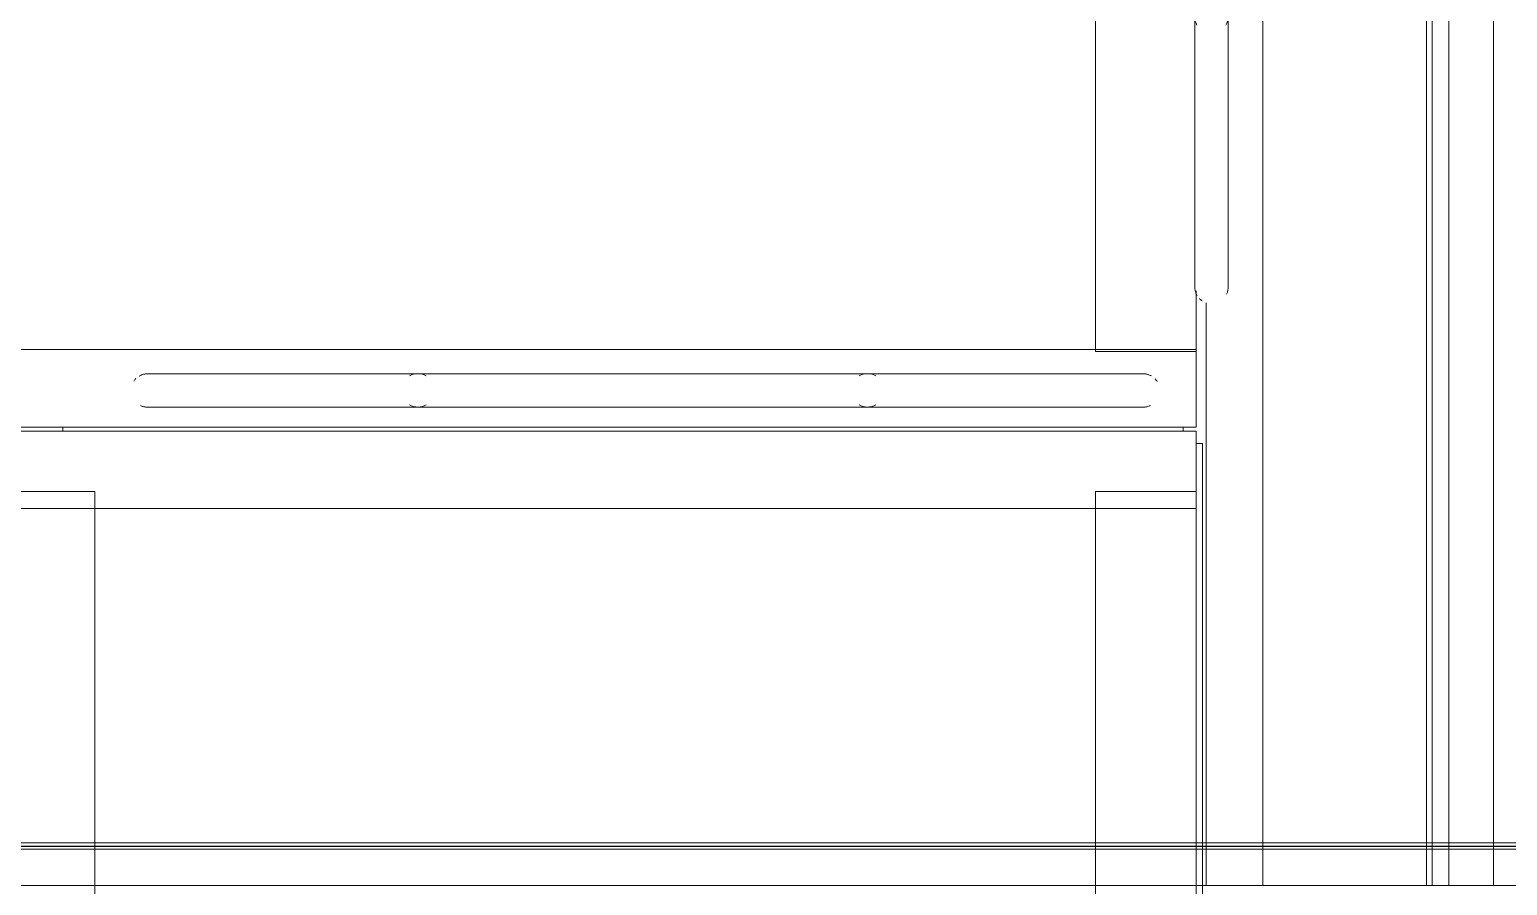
# Model space of a CAD drawing. Header units: centimetres. Extents: x -1906 to 5208, y -261 to 2955.
# Drawn here: x 3680.6 to 3813.2, y 2026.4 to 2103.2 of the extents above; entities that cross this region are included whole.
import ezdxf

# ---------------------------------------------------------------- set-up
doc = ezdxf.new("R2010")
doc.units = ezdxf.units.CM
doc.linetypes.add('_Overhead_2_', pattern=[0.47625, 0.3175, -0.15875])
for name, color, linetype, lineweight in [('A-FLOR', 7, 'Continuous', 18), ('A-FLOR-HRAL', 7, 'Continuous', 9), ('A-WALL', 7, 'Continuous', 18), ('S-BEAM', 7, 'Continuous', 18), ('S-STRS', 7, 'Continuous', 9)]:
    doc.layers.add(name, color=color, linetype=linetype, lineweight=lineweight)

# ---------------------------------------------------------------- blocks, each defined once
blk = doc.blocks.new('Costanera Perfil Z - Parametrizado - h_22cm-1724293-Planta Bodega almacenamiento insumos')
at = {"layer": 'S-BEAM', "color": 254, "lineweight": 9, "true_color": 0xcccccc}
for p, q in [((2.01, 464.58), (2.01, -2653.67)), ((5.26, -1973.62), (5.26, -2653.67)), ((5.5, -1973.62), (5.5, -2653.67)), ((5.54, -1973.62), (5.54, -2653.67)), ((5.84, -1973.62), (5.84, -2653.67))]:
    blk.add_line(p, q, dxfattribs=at)
blk = doc.blocks.new('Stairs 2 - Stairs 1-1781852-Planta Bodega almacenamiento insumos')
at = {"layer": 'S-STRS', "color": 253, "true_color": 0xaaaaaa}
for p, q in [((-2314.55, 2074.32), (-2314.55, 2123.83)), ((-2305.51, 2079.75), (-2305.51, 2074.32)), ((-2416.42, 2074.48), (-2305.51, 2074.48)), ((-2305.51, 2074.32), (-2314.55, 2074.32)), ((-2305.51, 2074.48), (-2305.51, 2067.52)), ((-2305.51, 2067.52), (-2416.42, 2067.52))]:
    blk.add_line(p, q, dxfattribs=at)
blk = doc.blocks.new('Railings 29 - Railings 24-1781982-Planta Bodega almacenamiento insumos')
at = {"layer": 'A-FLOR-HRAL', "color": 254, "true_color": 0xd4d4d4}
for p, q in [((-2318.27, 2074.32), (-2391.58, 2074.32)), ((-2391.58, 2071.32), (-2318.27, 2071.32))]:
    blk.add_line(p, q, dxfattribs=at)
at = {"layer": 'A-FLOR-HRAL', "color": 254, "true_color": 0xd4d4d4, "flags": 128}
for points in [[(-2400.34, 2074.11), (-2400.29, 2074.14), (-2400.24, 2074.17), (-2400.18, 2074.19), (-2400.13, 2074.21), (-2400.07, 2074.23), (-2400.01, 2074.25), (-2399.96, 2074.27), (-2399.9, 2074.28), (-2399.84, 2074.29), (-2399.78, 2074.3), (-2399.72, 2074.31), (-2399.66, 2074.31), (-2399.6, 2074.32), (-2399.58, 2074.32)], [(-2399.58, 2074.32), (-2399.58, 2074.32), (-2399.56, 2074.32), (-2399.53, 2074.32), (-2399.48, 2074.32), (-2399.42, 2074.32), (-2399.35, 2074.32), (-2399.27, 2074.32), (-2399.18, 2074.32), (-2399.07, 2074.32), (-2398.95, 2074.32), (-2398.82, 2074.32), (-2398.68, 2074.32)], [(-2391.58, 2074.32), (-2391.9, 2074.32), (-2392.22, 2074.32), (-2392.54, 2074.32), (-2392.86, 2074.32), (-2393.17, 2074.32), (-2393.49, 2074.32), (-2393.79, 2074.32), (-2394.1, 2074.32), (-2394.4, 2074.32), (-2394.7, 2074.32), (-2394.99, 2074.32), (-2395.28, 2074.32), (-2395.56, 2074.32), (-2395.83, 2074.32), (-2396.1, 2074.32), (-2396.36, 2074.32), (-2396.61, 2074.32), (-2396.86, 2074.32), (-2397.1, 2074.32), (-2397.32, 2074.32), (-2397.54, 2074.32), (-2397.75, 2074.32), (-2397.95, 2074.32), (-2398.14, 2074.32), (-2398.32, 2074.32), (-2398.48, 2074.32), (-2398.64, 2074.32), (-2398.78, 2074.32), (-2398.92, 2074.32), (-2399.04, 2074.32), (-2399.15, 2074.32), (-2399.25, 2074.32), (-2399.33, 2074.32), (-2399.41, 2074.32), (-2399.47, 2074.32), (-2399.52, 2074.32), (-2399.55, 2074.32), (-2399.57, 2074.32), (-2399.58, 2074.32), (-2399.58, 2074.32)], [(-2395.35, 2074.32), (-2395.07, 2074.32), (-2394.78, 2074.32), (-2394.48, 2074.32), (-2394.18, 2074.32), (-2393.88, 2074.32), (-2393.57, 2074.32), (-2393.26, 2074.32), (-2392.94, 2074.32), (-2392.63, 2074.32), (-2392.31, 2074.32), (-2391.99, 2074.32), (-2391.67, 2074.32)], [(-2310.27, 2074.32), (-2310.27, 2074.32), (-2310.29, 2074.32), (-2310.33, 2074.32), (-2310.37, 2074.32), (-2310.43, 2074.32), (-2310.5, 2074.32), (-2310.58, 2074.32), (-2310.67, 2074.32), (-2310.78, 2074.32), (-2310.9, 2074.32), (-2311.03, 2074.32), (-2311.17, 2074.32), (-2311.33, 2074.32), (-2311.49, 2074.32), (-2311.67, 2074.32), (-2311.85, 2074.32), (-2312.05, 2074.32), (-2312.25, 2074.32), (-2312.47, 2074.32), (-2312.69, 2074.32), (-2312.93, 2074.32), (-2313.17, 2074.32), (-2313.42, 2074.32), (-2313.68, 2074.32), (-2313.95, 2074.32), (-2314.22, 2074.32), (-2314.5, 2074.32), (-2314.78, 2074.32), (-2315.07, 2074.32), (-2315.37, 2074.32), (-2315.67, 2074.32), (-2315.97, 2074.32), (-2316.28, 2074.32), (-2316.59, 2074.32), (-2316.91, 2074.32), (-2317.22, 2074.32), (-2317.54, 2074.32), (-2317.86, 2074.32), (-2318.18, 2074.32), (-2318.27, 2074.32)], [(-2318.27, 2074.32), (-2317.95, 2074.32), (-2317.63, 2074.32), (-2317.31, 2074.32), (-2316.99, 2074.32), (-2316.68, 2074.32), (-2316.37, 2074.32), (-2316.06, 2074.32), (-2315.75, 2074.32), (-2315.45, 2074.32), (-2315.15, 2074.32), (-2314.86, 2074.32), (-2314.57, 2074.32), (-2314.38, 2074.32)], [(-2311.21, 2074.32), (-2311.07, 2074.32), (-2310.93, 2074.32), (-2310.81, 2074.32), (-2310.7, 2074.32), (-2310.6, 2074.32), (-2310.52, 2074.32), (-2310.45, 2074.32), (-2310.38, 2074.32), (-2310.34, 2074.32), (-2310.3, 2074.32), (-2310.28, 2074.32), (-2310.27, 2074.32), (-2310.27, 2074.32)], [(-2310.27, 2074.32), (-2310.21, 2074.31), (-2310.15, 2074.31), (-2310.09, 2074.31), (-2310.03, 2074.3), (-2309.97, 2074.29), (-2309.91, 2074.27), (-2309.85, 2074.26), (-2309.8, 2074.24), (-2309.74, 2074.22), (-2309.68, 2074.2), (-2309.63, 2074.17), (-2309.58, 2074.15), (-2309.52, 2074.12)], [(-2400.82, 2073.66), (-2400.79, 2073.71), (-2400.75, 2073.76), (-2400.71, 2073.81), (-2400.67, 2073.85), (-2400.63, 2073.89)], [(-2309.19, 2073.86), (-2309.15, 2073.82), (-2309.11, 2073.77), (-2309.07, 2073.72), (-2309.04, 2073.68), (-2309.01, 2073.63)], [(-2399.58, 2071.32), (-2399.64, 2071.32), (-2399.7, 2071.32), (-2399.76, 2071.33), (-2399.82, 2071.34), (-2399.88, 2071.35), (-2399.94, 2071.36), (-2400, 2071.37), (-2400.06, 2071.39), (-2400.11, 2071.41), (-2400.17, 2071.43), (-2400.22, 2071.46)], [(-2391.58, 2071.32), (-2391.9, 2071.32), (-2392.22, 2071.32), (-2392.54, 2071.32), (-2392.86, 2071.32), (-2393.17, 2071.32), (-2393.49, 2071.32), (-2393.79, 2071.32), (-2394.1, 2071.32), (-2394.4, 2071.32), (-2394.7, 2071.32), (-2394.99, 2071.32), (-2395.28, 2071.32), (-2395.56, 2071.32), (-2395.83, 2071.32), (-2396.1, 2071.32), (-2396.36, 2071.32), (-2396.61, 2071.32), (-2396.86, 2071.32), (-2397.1, 2071.32), (-2397.32, 2071.32), (-2397.54, 2071.32), (-2397.75, 2071.32), (-2397.95, 2071.32), (-2398.14, 2071.32), (-2398.32, 2071.32), (-2398.48, 2071.32), (-2398.64, 2071.32), (-2398.78, 2071.32), (-2398.92, 2071.32), (-2399.04, 2071.32), (-2399.15, 2071.32), (-2399.25, 2071.32), (-2399.33, 2071.32), (-2399.41, 2071.32), (-2399.47, 2071.32), (-2399.52, 2071.32), (-2399.55, 2071.32), (-2399.57, 2071.32), (-2399.58, 2071.32), (-2399.58, 2071.32)], [(-2399.58, 2071.32), (-2399.58, 2071.32), (-2399.56, 2071.32), (-2399.53, 2071.32), (-2399.48, 2071.32), (-2399.42, 2071.32), (-2399.35, 2071.32), (-2399.27, 2071.32), (-2399.18, 2071.32), (-2399.07, 2071.32), (-2398.95, 2071.32), (-2398.82, 2071.32), (-2398.68, 2071.32), (-2398.53, 2071.32), (-2398.36, 2071.32), (-2398.19, 2071.32), (-2398, 2071.32), (-2397.8, 2071.32), (-2397.6, 2071.32), (-2397.38, 2071.32), (-2397.16, 2071.32), (-2396.92, 2071.32), (-2396.68, 2071.32), (-2396.43, 2071.32), (-2396.17, 2071.32), (-2395.91, 2071.32), (-2395.63, 2071.32), (-2395.35, 2071.32), (-2395.07, 2071.32), (-2394.78, 2071.32), (-2394.48, 2071.32), (-2394.18, 2071.32), (-2393.88, 2071.32), (-2393.57, 2071.32), (-2393.26, 2071.32), (-2392.94, 2071.32), (-2392.63, 2071.32), (-2392.31, 2071.32), (-2391.99, 2071.32), (-2391.67, 2071.32), (-2391.58, 2071.32)], [(-2318.27, 2071.32), (-2317.95, 2071.32), (-2317.63, 2071.32), (-2317.31, 2071.32), (-2316.99, 2071.32), (-2316.68, 2071.32), (-2316.37, 2071.32), (-2316.06, 2071.32), (-2315.75, 2071.32), (-2315.45, 2071.32), (-2315.15, 2071.32), (-2314.86, 2071.32), (-2314.57, 2071.32), (-2314.29, 2071.32), (-2314.02, 2071.32), (-2313.75, 2071.32), (-2313.49, 2071.32), (-2313.24, 2071.32), (-2312.99, 2071.32), (-2312.76, 2071.32), (-2312.53, 2071.32), (-2312.31, 2071.32), (-2312.1, 2071.32), (-2311.9, 2071.32), (-2311.71, 2071.32), (-2311.54, 2071.32), (-2311.37, 2071.32), (-2311.21, 2071.32), (-2311.07, 2071.32), (-2310.93, 2071.32), (-2310.81, 2071.32), (-2310.7, 2071.32), (-2310.6, 2071.32), (-2310.52, 2071.32), (-2310.45, 2071.32), (-2310.38, 2071.32), (-2310.34, 2071.32), (-2310.3, 2071.32), (-2310.28, 2071.32), (-2310.27, 2071.32), (-2310.27, 2071.32)], [(-2313.42, 2071.32), (-2313.68, 2071.32), (-2313.95, 2071.32), (-2314.22, 2071.32), (-2314.5, 2071.32), (-2314.78, 2071.32), (-2315.07, 2071.32), (-2315.37, 2071.32), (-2315.67, 2071.32), (-2315.97, 2071.32), (-2316.28, 2071.32), (-2316.59, 2071.32), (-2316.91, 2071.32), (-2317.22, 2071.32), (-2317.54, 2071.32), (-2317.86, 2071.32), (-2318.18, 2071.32)], [(-2310.27, 2071.32), (-2310.27, 2071.32), (-2310.29, 2071.32), (-2310.33, 2071.32), (-2310.37, 2071.32), (-2310.43, 2071.32), (-2310.5, 2071.32), (-2310.58, 2071.32), (-2310.67, 2071.32), (-2310.78, 2071.32), (-2310.9, 2071.32), (-2311.03, 2071.32), (-2311.17, 2071.32), (-2311.33, 2071.32), (-2311.49, 2071.32), (-2311.67, 2071.32), (-2311.85, 2071.32), (-2312.05, 2071.32), (-2312.25, 2071.32), (-2312.47, 2071.32), (-2312.69, 2071.32), (-2312.93, 2071.32), (-2313.17, 2071.32), (-2313.33, 2071.32)], [(-2309.61, 2071.47), (-2309.67, 2071.44), (-2309.72, 2071.42), (-2309.78, 2071.4), (-2309.84, 2071.38), (-2309.9, 2071.36), (-2309.95, 2071.35), (-2310.01, 2071.34), (-2310.07, 2071.33), (-2310.13, 2071.32), (-2310.19, 2071.32), (-2310.25, 2071.32), (-2310.27, 2071.32)]]:
    blk.add_lwpolyline(points, dxfattribs=at)
at = {"layer": 'A-FLOR-HRAL', "color": 254, "true_color": 0xd4d4d4}
for centre, start, end in [((-2375.34, 2072.82), 60, 120), ((-2335, 2072.82), 60, 120), ((-2375.34, 2072.82), 240, 300), ((-2335, 2072.82), 240, 300)]:
    blk.add_arc(centre, 1.5, start, end, dxfattribs=at)
blk = doc.blocks.new('Stairs 5 - Stairs 5-1782631-Planta Bodega almacenamiento insumos')
at = {"layer": 'S-STRS', "color": 253, "true_color": 0xaaaaaa}
for p, q in [((-2306.68, 2067.52), (-2306.68, 2067.17)), ((-2306.68, 1952.27), (-2307.01, 1952.27)), ((-2306.68, 1952.87), (-2306.68, 1952.27))]:
    blk.add_line(p, q, dxfattribs=at)
blk = doc.blocks.new('Stairs 7 - Stairs 1-1782955-Planta Bodega almacenamiento insumos')
at = {"layer": 'S-STRS', "color": 253, "true_color": 0xaaaaaa}
for p, q in [((-2414.16, 2067.52), (-2414.16, 2057.86)), ((-2407.2, 2067.17), (-2407.2, 2067.52)), ((-2305.51, 2066.04), (-2304.95, 2066.04)), ((-2304.95, 2030.23), (-2304.95, 2066.04)), ((-2304.95, 2026.4), (-2304.95, 2030.23)), ((-2304.95, 2026.05), (-2304.95, 2026.39)), ((-2304.95, 2022.72), (-2304.95, 2026.05)), ((-2304.95, 2022.37), (-2304.95, 2022.72)), ((-2304.95, 2018.55), (-2304.95, 2022.37)), ((-2304.95, 1958.83), (-2304.95, 2018.55)), ((-2304.95, 1958.83), (-2305.51, 1958.83))]:
    blk.add_line(p, q, dxfattribs=at)
blk = doc.blocks.new('Railings 28 - Railings 24-1783320-Planta Bodega almacenamiento insumos')
at = {"layer": 'A-FLOR-HRAL', "color": 254, "true_color": 0xd4d4d4}
for p, q in [((-2355.86, 2074.32), (-2391.58, 2074.32)), ((-2352.03, 2074.32), (-2355.86, 2074.32)), ((-2351.68, 2074.32), (-2352.03, 2074.32)), ((-2348.35, 2074.32), (-2351.68, 2074.32)), ((-2348, 2074.32), (-2348.35, 2074.32)), ((-2344.17, 2074.32), (-2348, 2074.32)), ((-2318.27, 2074.32), (-2344.17, 2074.32)), ((-2391.58, 2071.32), (-2355.86, 2071.32)), ((-2355.86, 2071.32), (-2352.03, 2071.32)), ((-2352.03, 2071.32), (-2351.68, 2071.32)), ((-2351.68, 2071.32), (-2348.35, 2071.32)), ((-2348.35, 2071.32), (-2348, 2071.32)), ((-2348, 2071.32), (-2344.17, 2071.32)), ((-2344.17, 2071.32), (-2318.27, 2071.32))]:
    blk.add_line(p, q, dxfattribs=at)
at = {"layer": 'A-FLOR-HRAL', "color": 254, "true_color": 0xd4d4d4, "flags": 128}
for points in [[(-2400.34, 2074.11), (-2400.29, 2074.14), (-2400.24, 2074.17), (-2400.18, 2074.19), (-2400.13, 2074.21), (-2400.07, 2074.23), (-2400.01, 2074.25), (-2399.96, 2074.27), (-2399.9, 2074.28), (-2399.84, 2074.29), (-2399.78, 2074.3), (-2399.72, 2074.31), (-2399.66, 2074.31), (-2399.6, 2074.32), (-2399.58, 2074.32)], [(-2399.58, 2074.32), (-2399.58, 2074.32), (-2399.56, 2074.32), (-2399.53, 2074.32), (-2399.48, 2074.32), (-2399.42, 2074.32), (-2399.35, 2074.32), (-2399.27, 2074.32), (-2399.18, 2074.32), (-2399.07, 2074.32), (-2398.95, 2074.32), (-2398.82, 2074.32), (-2398.68, 2074.32)], [(-2391.58, 2074.32), (-2391.9, 2074.32), (-2392.22, 2074.32), (-2392.54, 2074.32), (-2392.86, 2074.32), (-2393.17, 2074.32), (-2393.49, 2074.32), (-2393.79, 2074.32), (-2394.1, 2074.32), (-2394.4, 2074.32), (-2394.7, 2074.32), (-2394.99, 2074.32), (-2395.28, 2074.32), (-2395.56, 2074.32), (-2395.83, 2074.32), (-2396.1, 2074.32), (-2396.36, 2074.32), (-2396.61, 2074.32), (-2396.86, 2074.32), (-2397.1, 2074.32), (-2397.32, 2074.32), (-2397.54, 2074.32), (-2397.75, 2074.32), (-2397.95, 2074.32), (-2398.14, 2074.32), (-2398.32, 2074.32), (-2398.48, 2074.32), (-2398.64, 2074.32), (-2398.78, 2074.32), (-2398.92, 2074.32), (-2399.04, 2074.32), (-2399.15, 2074.32), (-2399.25, 2074.32), (-2399.33, 2074.32), (-2399.41, 2074.32), (-2399.47, 2074.32), (-2399.52, 2074.32), (-2399.55, 2074.32), (-2399.57, 2074.32), (-2399.58, 2074.32), (-2399.58, 2074.32)], [(-2395.35, 2074.32), (-2395.07, 2074.32), (-2394.78, 2074.32), (-2394.48, 2074.32), (-2394.18, 2074.32), (-2393.88, 2074.32), (-2393.57, 2074.32), (-2393.26, 2074.32), (-2392.94, 2074.32), (-2392.63, 2074.32), (-2392.31, 2074.32), (-2391.99, 2074.32), (-2391.67, 2074.32)], [(-2310.27, 2074.32), (-2310.27, 2074.32), (-2310.29, 2074.32), (-2310.33, 2074.32), (-2310.37, 2074.32), (-2310.43, 2074.32), (-2310.5, 2074.32), (-2310.58, 2074.32), (-2310.67, 2074.32), (-2310.78, 2074.32), (-2310.9, 2074.32), (-2311.03, 2074.32), (-2311.17, 2074.32), (-2311.33, 2074.32), (-2311.49, 2074.32), (-2311.67, 2074.32), (-2311.85, 2074.32), (-2312.05, 2074.32), (-2312.25, 2074.32), (-2312.47, 2074.32), (-2312.69, 2074.32), (-2312.93, 2074.32), (-2313.17, 2074.32), (-2313.42, 2074.32), (-2313.68, 2074.32), (-2313.95, 2074.32), (-2314.22, 2074.32), (-2314.5, 2074.32), (-2314.78, 2074.32), (-2315.07, 2074.32), (-2315.37, 2074.32), (-2315.67, 2074.32), (-2315.97, 2074.32), (-2316.28, 2074.32), (-2316.59, 2074.32), (-2316.91, 2074.32), (-2317.22, 2074.32), (-2317.54, 2074.32), (-2317.86, 2074.32), (-2318.18, 2074.32), (-2318.27, 2074.32)], [(-2318.27, 2074.32), (-2317.95, 2074.32), (-2317.63, 2074.32), (-2317.31, 2074.32), (-2316.99, 2074.32), (-2316.68, 2074.32), (-2316.37, 2074.32), (-2316.06, 2074.32), (-2315.75, 2074.32), (-2315.45, 2074.32), (-2315.15, 2074.32), (-2314.97, 2074.32)], [(-2314.86, 2074.32), (-2314.57, 2074.32), (-2314.38, 2074.32)], [(-2311.21, 2074.32), (-2311.07, 2074.32), (-2310.93, 2074.32), (-2310.81, 2074.32), (-2310.7, 2074.32), (-2310.6, 2074.32), (-2310.52, 2074.32), (-2310.45, 2074.32), (-2310.38, 2074.32), (-2310.34, 2074.32), (-2310.3, 2074.32), (-2310.28, 2074.32), (-2310.27, 2074.32), (-2310.27, 2074.32)], [(-2310.27, 2074.32), (-2310.21, 2074.31), (-2310.15, 2074.31), (-2310.09, 2074.31), (-2310.03, 2074.3), (-2309.97, 2074.29), (-2309.91, 2074.27), (-2309.85, 2074.26), (-2309.8, 2074.24), (-2309.74, 2074.22), (-2309.68, 2074.2), (-2309.63, 2074.17), (-2309.58, 2074.15), (-2309.52, 2074.12)], [(-2400.82, 2073.66), (-2400.79, 2073.71), (-2400.75, 2073.76), (-2400.71, 2073.81), (-2400.67, 2073.85), (-2400.63, 2073.89)], [(-2309.19, 2073.86), (-2309.15, 2073.82), (-2309.11, 2073.77), (-2309.07, 2073.72), (-2309.04, 2073.68), (-2309.01, 2073.63)], [(-2399.58, 2071.32), (-2399.64, 2071.32), (-2399.7, 2071.32), (-2399.76, 2071.33), (-2399.82, 2071.34), (-2399.88, 2071.35), (-2399.94, 2071.36), (-2400, 2071.37), (-2400.06, 2071.39), (-2400.11, 2071.41), (-2400.17, 2071.43), (-2400.22, 2071.46)], [(-2391.58, 2071.32), (-2391.9, 2071.32), (-2392.22, 2071.32), (-2392.54, 2071.32), (-2392.86, 2071.32), (-2393.17, 2071.32), (-2393.49, 2071.32), (-2393.79, 2071.32), (-2394.1, 2071.32), (-2394.4, 2071.32), (-2394.7, 2071.32), (-2394.99, 2071.32), (-2395.28, 2071.32), (-2395.56, 2071.32), (-2395.83, 2071.32), (-2396.1, 2071.32), (-2396.36, 2071.32), (-2396.61, 2071.32), (-2396.86, 2071.32), (-2397.1, 2071.32), (-2397.32, 2071.32), (-2397.54, 2071.32), (-2397.75, 2071.32), (-2397.95, 2071.32), (-2398.14, 2071.32), (-2398.32, 2071.32), (-2398.48, 2071.32), (-2398.64, 2071.32), (-2398.78, 2071.32), (-2398.92, 2071.32), (-2399.04, 2071.32), (-2399.15, 2071.32), (-2399.25, 2071.32), (-2399.33, 2071.32), (-2399.41, 2071.32), (-2399.47, 2071.32), (-2399.52, 2071.32), (-2399.55, 2071.32), (-2399.57, 2071.32), (-2399.58, 2071.32), (-2399.58, 2071.32)], [(-2399.58, 2071.32), (-2399.58, 2071.32), (-2399.56, 2071.32), (-2399.53, 2071.32), (-2399.48, 2071.32), (-2399.42, 2071.32), (-2399.35, 2071.32), (-2399.27, 2071.32), (-2399.18, 2071.32), (-2399.07, 2071.32), (-2398.95, 2071.32), (-2398.82, 2071.32), (-2398.68, 2071.32), (-2398.53, 2071.32), (-2398.36, 2071.32), (-2398.19, 2071.32), (-2398, 2071.32), (-2397.8, 2071.32), (-2397.6, 2071.32), (-2397.38, 2071.32), (-2397.16, 2071.32), (-2396.92, 2071.32), (-2396.68, 2071.32), (-2396.43, 2071.32), (-2396.17, 2071.32), (-2395.91, 2071.32), (-2395.63, 2071.32), (-2395.35, 2071.32), (-2395.07, 2071.32), (-2394.78, 2071.32), (-2394.48, 2071.32), (-2394.18, 2071.32), (-2393.88, 2071.32), (-2393.57, 2071.32), (-2393.26, 2071.32), (-2392.94, 2071.32), (-2392.63, 2071.32), (-2392.31, 2071.32), (-2391.99, 2071.32), (-2391.67, 2071.32), (-2391.58, 2071.32)], [(-2318.27, 2071.32), (-2317.95, 2071.32), (-2317.63, 2071.32), (-2317.31, 2071.32), (-2316.99, 2071.32), (-2316.68, 2071.32), (-2316.37, 2071.32), (-2316.06, 2071.32), (-2315.75, 2071.32), (-2315.45, 2071.32), (-2315.15, 2071.32), (-2314.86, 2071.32), (-2314.57, 2071.32), (-2314.29, 2071.32), (-2314.02, 2071.32), (-2313.75, 2071.32), (-2313.49, 2071.32), (-2313.24, 2071.32), (-2312.99, 2071.32), (-2312.76, 2071.32), (-2312.53, 2071.32), (-2312.31, 2071.32), (-2312.1, 2071.32), (-2311.9, 2071.32), (-2311.71, 2071.32), (-2311.54, 2071.32), (-2311.37, 2071.32), (-2311.21, 2071.32), (-2311.07, 2071.32), (-2310.93, 2071.32), (-2310.81, 2071.32), (-2310.7, 2071.32), (-2310.6, 2071.32), (-2310.52, 2071.32), (-2310.45, 2071.32), (-2310.38, 2071.32), (-2310.34, 2071.32), (-2310.3, 2071.32), (-2310.28, 2071.32), (-2310.27, 2071.32), (-2310.27, 2071.32)], [(-2310.27, 2071.32), (-2310.27, 2071.32), (-2310.29, 2071.32), (-2310.33, 2071.32), (-2310.37, 2071.32), (-2310.43, 2071.32), (-2310.5, 2071.32), (-2310.58, 2071.32), (-2310.67, 2071.32), (-2310.78, 2071.32), (-2310.9, 2071.32), (-2311.03, 2071.32), (-2311.17, 2071.32), (-2311.33, 2071.32), (-2311.49, 2071.32), (-2311.67, 2071.32), (-2311.85, 2071.32), (-2312.05, 2071.32), (-2312.25, 2071.32), (-2312.47, 2071.32), (-2312.69, 2071.32), (-2312.93, 2071.32), (-2313.17, 2071.32), (-2313.42, 2071.32), (-2313.68, 2071.32), (-2313.95, 2071.32), (-2314.22, 2071.32), (-2314.5, 2071.32), (-2314.78, 2071.32), (-2315.07, 2071.32), (-2315.37, 2071.32), (-2315.67, 2071.32), (-2315.97, 2071.32), (-2316.28, 2071.32), (-2316.59, 2071.32), (-2316.91, 2071.32), (-2317.22, 2071.32), (-2317.54, 2071.32), (-2317.86, 2071.32), (-2318.18, 2071.32)], [(-2309.61, 2071.47), (-2309.67, 2071.44), (-2309.72, 2071.42), (-2309.78, 2071.4), (-2309.84, 2071.38), (-2309.9, 2071.36), (-2309.95, 2071.35), (-2310.01, 2071.34), (-2310.07, 2071.33), (-2310.13, 2071.32), (-2310.19, 2071.32), (-2310.25, 2071.32), (-2310.27, 2071.32)]]:
    blk.add_lwpolyline(points, dxfattribs=at)
at = {"layer": 'A-FLOR-HRAL', "color": 254, "true_color": 0xd4d4d4}
for centre, start, end in [((-2375.34, 2072.82), 60, 120), ((-2335, 2072.82), 60, 120), ((-2375.34, 2072.82), 240, 300), ((-2335, 2072.82), 240, 300)]:
    blk.add_arc(centre, 1.5, start, end, dxfattribs=at)
blk = doc.blocks.new('Structural Framing 2 - Structural Framing 2-1784508-Planta Bodega almacenamiento insumos')
at = {"layer": 'S-BEAM', "color": 254, "lineweight": 9, "true_color": 0xcccccc}
for p, q in [((-2299.53, 2123.83), (-2299.53, 2030.23)), ((-2299.53, 2030.23), (-2299.53, 2123.83)), ((-2299.53, 2123.83), (-2299.53, 2066.28)), ((-2299.53, 2070.56), (-2299.53, 2123.83)), ((-2299.53, 2123.83), (-2299.53, 2066.28)), ((-2299.53, 2061.99), (-2299.53, 2123.83)), ((-2299.53, 2123.83), (-2299.53, 2064.42)), ((-2299.53, 2068.78), (-2299.53, 2123.83)), ((-2299.53, 2123.83), (-2299.53, 2064.42)), ((-2299.53, 2060.05), (-2299.53, 2123.83)), ((-2299.53, 2123.83), (-2299.53, 2064.64)), ((-2299.53, 2069.18), (-2299.53, 2123.83)), ((-2299.53, 2123.83), (-2299.53, 2064.64)), ((-2299.53, 2060.11), (-2299.53, 2123.83)), ((-2304.61, 2030.23), (-2304.61, 2078.69)), ((-2304.61, 2066.28), (-2304.61, 2078.69)), ((-2304.61, 2066.28), (-2304.61, 2078.69)), ((-2304.61, 2064.42), (-2304.61, 2078.69)), ((-2304.61, 2064.42), (-2304.61, 2078.69)), ((-2304.61, 2064.64), (-2304.61, 2078.69)), ((-2304.61, 2064.64), (-2304.61, 2078.69)), ((-2299.53, 2030.23), (-2299.53, 2070.56)), ((-2299.53, 2030.23), (-2299.53, 2069.18)), ((-2299.53, 2030.23), (-2299.53, 2068.78)), ((-2304.61, 2030.23), (-2304.61, 2066.28)), ((-2304.61, 2030.23), (-2304.61, 2066.28)), ((-2299.53, 2066.28), (-2299.53, 2030.23)), ((-2299.53, 2066.28), (-2299.53, 2030.23)), ((-2304.61, 2030.23), (-2304.61, 2064.64)), ((-2304.61, 2030.23), (-2304.61, 2064.64)), ((-2304.61, 2030.23), (-2304.61, 2064.42)), ((-2304.61, 2030.23), (-2304.61, 2064.42)), ((-2299.53, 2064.64), (-2299.53, 2030.23)), ((-2299.53, 2064.64), (-2299.53, 2030.23)), ((-2299.53, 2064.42), (-2299.53, 2030.23)), ((-2299.53, 2064.42), (-2299.53, 2030.23)), ((-2299.53, 2030.23), (-2299.53, 2061.99)), ((-2299.53, 2030.23), (-2299.53, 2060.11)), ((-2299.53, 2030.23), (-2299.53, 2060.05)), ((-2304.61, 2026.4), (-2304.61, 2030.23)), ((-2304.61, 2026.4), (-2304.61, 2030.23)), ((-2304.61, 2026.4), (-2304.61, 2030.23)), ((-2304.61, 2026.4), (-2304.61, 2030.23)), ((-2304.61, 2026.4), (-2304.61, 2030.23)), ((-2304.61, 2026.4), (-2304.61, 2030.23)), ((-2304.61, 2026.4), (-2304.61, 2030.23)), ((-2299.53, 2030.23), (-2299.53, 2026.4)), ((-2299.53, 2026.4), (-2299.53, 2030.23)), ((-2299.53, 2030.23), (-2299.53, 2026.4)), ((-2299.53, 2026.4), (-2299.53, 2030.23)), ((-2299.53, 2030.23), (-2299.53, 2026.4)), ((-2299.53, 2026.4), (-2299.53, 2030.23)), ((-2299.53, 2030.23), (-2299.53, 2026.4)), ((-2299.53, 2026.4), (-2299.53, 2030.23)), ((-2299.53, 2030.23), (-2299.53, 2026.4)), ((-2299.53, 2026.4), (-2299.53, 2030.23)), ((-2299.53, 2030.23), (-2299.53, 2026.4)), ((-2299.53, 2026.4), (-2299.53, 2030.23)), ((-2299.53, 2030.23), (-2299.53, 2026.4)), ((-2299.53, 2026.4), (-2299.53, 2030.23))]:
    blk.add_line(p, q, dxfattribs=at)
blk = doc.blocks.new('Stairs 12 - Stairs 1-1787257-Planta Bodega almacenamiento insumos')
at = {"layer": 'S-STRS', "color": 253, "true_color": 0xaaaaaa}
for p, q in [((-2412.72, 2060.21), (-2412.72, 2067.17)), ((-2305.51, 2067.17), (-2412.72, 2067.17)), ((-2305.51, 2067.17), (-2305.51, 2060.21)), ((-2413.36, 2061.75), (-2404.32, 2061.75)), ((-2413.36, 2061.75), (-2413.36, 2030.23)), ((-2404.32, 2030.23), (-2404.32, 2061.75)), ((-2314.55, 2061.75), (-2305.51, 2061.75)), ((-2314.55, 2030.23), (-2314.55, 2061.75)), ((-2305.51, 2061.75), (-2305.51, 2030.23)), ((-2412.72, 2060.21), (-2305.51, 2060.21)), ((-2413.36, 2030.23), (-2413.36, 2026.4)), ((-2404.32, 2026.4), (-2404.32, 2030.23)), ((-2314.55, 2026.4), (-2314.55, 2030.23)), ((-2305.51, 2030.23), (-2305.51, 2026.4)), ((-2413.36, 2026.4), (-2413.36, 2026.05)), ((-2404.32, 2026.05), (-2404.32, 2026.4)), ((-2314.55, 2026.05), (-2314.55, 2026.39)), ((-2305.51, 2026.39), (-2305.51, 2026.05)), ((-2413.36, 2026.05), (-2413.36, 2022.72)), ((-2404.32, 2022.72), (-2404.32, 2026.05)), ((-2314.55, 2022.72), (-2314.55, 2026.05)), ((-2305.51, 2026.05), (-2305.51, 2022.72)), ((-2413.36, 2022.72), (-2413.36, 2022.37)), ((-2413.36, 2022.37), (-2413.36, 2018.55)), ((-2404.32, 2022.37), (-2404.32, 2022.72)), ((-2404.32, 2018.55), (-2404.32, 2022.37)), ((-2314.55, 2022.37), (-2314.55, 2022.72)), ((-2314.55, 2018.55), (-2314.55, 2022.37)), ((-2305.51, 2022.72), (-2305.51, 2022.37)), ((-2305.51, 2022.37), (-2305.51, 2018.55)), ((-2413.36, 2018.55), (-2413.36, 1959.66)), ((-2404.32, 1959.66), (-2404.32, 2018.55)), ((-2314.55, 1959.66), (-2314.55, 2018.55)), ((-2305.51, 2018.55), (-2305.51, 1959.66)), ((-2404.32, 1959.66), (-2413.36, 1959.66)), ((-2412.72, 1952.87), (-2412.72, 1959.83)), ((-2305.51, 1959.83), (-2412.72, 1959.83)), ((-2305.51, 1959.66), (-2314.55, 1959.66)), ((-2305.51, 1959.83), (-2305.51, 1952.87)), ((-2412.72, 1952.87), (-2305.51, 1952.87))]:
    blk.add_line(p, q, dxfattribs=at)
blk = doc.blocks.new('PQ_RVR_EST-01_ZZ_ZZ_MO_T_A_rvt-2-Planta Bodega almacenamiento insumos')
at = {"layer": 'A-FLOR-HRAL', "color": 254, "lineweight": 9, "true_color": 0xcccccc, "rotation": 89.9999999999999}
blk.add_blockref('Railings 28 - Railings 24-1783320-Planta Bodega almacenamiento insumos', (-231.31, 4479.69), dxfattribs=at)
at = {"layer": 'A-FLOR-HRAL', "color": 254, "lineweight": 9, "true_color": 0xcccccc}
blk.add_blockref('Railings 29 - Railings 24-1781982-Planta Bodega almacenamiento insumos', (0, -2), dxfattribs=at)
at = {"layer": 'S-BEAM', "color": 254, "lineweight": 9, "true_color": 0xcccccc}
blk.add_blockref('Structural Framing 2 - Structural Framing 2-1784508-Planta Bodega almacenamiento insumos', (0, 0), dxfattribs=at)
at = {"layer": 'S-BEAM', "color": 254, "lineweight": 9, "true_color": 0xcccccc, "rotation": 89.99999999999964}
blk.add_blockref('Costanera Perfil Z - Parametrizado - h_22cm-1724293-Planta Bodega almacenamiento insumos', (-4515.13, 2024.39), dxfattribs=at)
at = {"layer": 'S-STRS', "color": 254, "lineweight": 9, "true_color": 0xcccccc}
for name in ['Stairs 2 - Stairs 1-1781852-Planta Bodega almacenamiento insumos', 'Stairs 7 - Stairs 1-1782955-Planta Bodega almacenamiento insumos', 'Stairs 5 - Stairs 5-1782631-Planta Bodega almacenamiento insumos', 'Stairs 12 - Stairs 1-1787257-Planta Bodega almacenamiento insumos']:
    blk.add_blockref(name, (0, 0), dxfattribs=at)
blk = doc.blocks.new('Railing - Railing-1570653-Planta Bodega almacenamiento insumos')
at = {"layer": 'A-FLOR-HRAL', "color": 253, "true_color": 0xaaaaaa}
for p, q in [((-2282.83, 2123.83), (-2282.83, 2030.23)), ((-2278.83, 2030.23), (-2278.83, 2123.83)), ((-2282.83, 2030.23), (-2282.83, 2026.4)), ((-2278.83, 2026.4), (-2278.83, 2030.23))]:
    blk.add_line(p, q, dxfattribs=at)
blk = doc.blocks.new('PQ_RVR_ARQ-01_ZZ_ZZ_MO_T_A_rvt-2-Planta Bodega almacenamiento insumos')
at = {"layer": 'A-FLOR', "color": 254, "linetype": '_Overhead_2_', "lineweight": 9, "true_color": 0xd4d4d4}
for p, q in [((-2284.33, 2030.23), (-2284.33, 2123.83)), ((-2284.33, 2026.4), (-2284.33, 2030.23))]:
    blk.add_line(p, q, dxfattribs=at)
at = {"layer": 'A-WALL', "color": 253, "lineweight": 9, "true_color": 0xaaaaaa}
for p, q in [((-2284.83, 2030.23), (-2284.83, 2123.83)), ((-2284.33, 2030.23), (-2284.33, 2123.83)), ((-2284.33, 2123.83), (-2284.33, 2030.23)), ((-2284.83, 2026.4), (-2284.83, 2030.23)), ((-2284.33, 2026.4), (-2284.33, 2030.23)), ((-2284.33, 2030.23), (-2284.33, 2026.4))]:
    blk.add_line(p, q, dxfattribs=at)
at = {"layer": 'A-FLOR-HRAL', "color": 253, "lineweight": 9, "true_color": 0xaaaaaa}
blk.add_blockref('Railing - Railing-1570653-Planta Bodega almacenamiento insumos', (0, 0), dxfattribs=at)

msp = doc.modelspace()

# ---------------------------------------------------------------- block references
at = {"lineweight": 5}
for name in ['PQ_RVR_ARQ-01_ZZ_ZZ_MO_T_A_rvt-2-Planta Bodega almacenamiento insumos', 'PQ_RVR_EST-01_ZZ_ZZ_MO_T_A_rvt-2-Planta Bodega almacenamiento insumos']:
    msp.add_blockref(name, (6090.75, 0), dxfattribs=at)

doc.saveas('drawing.dxf')
